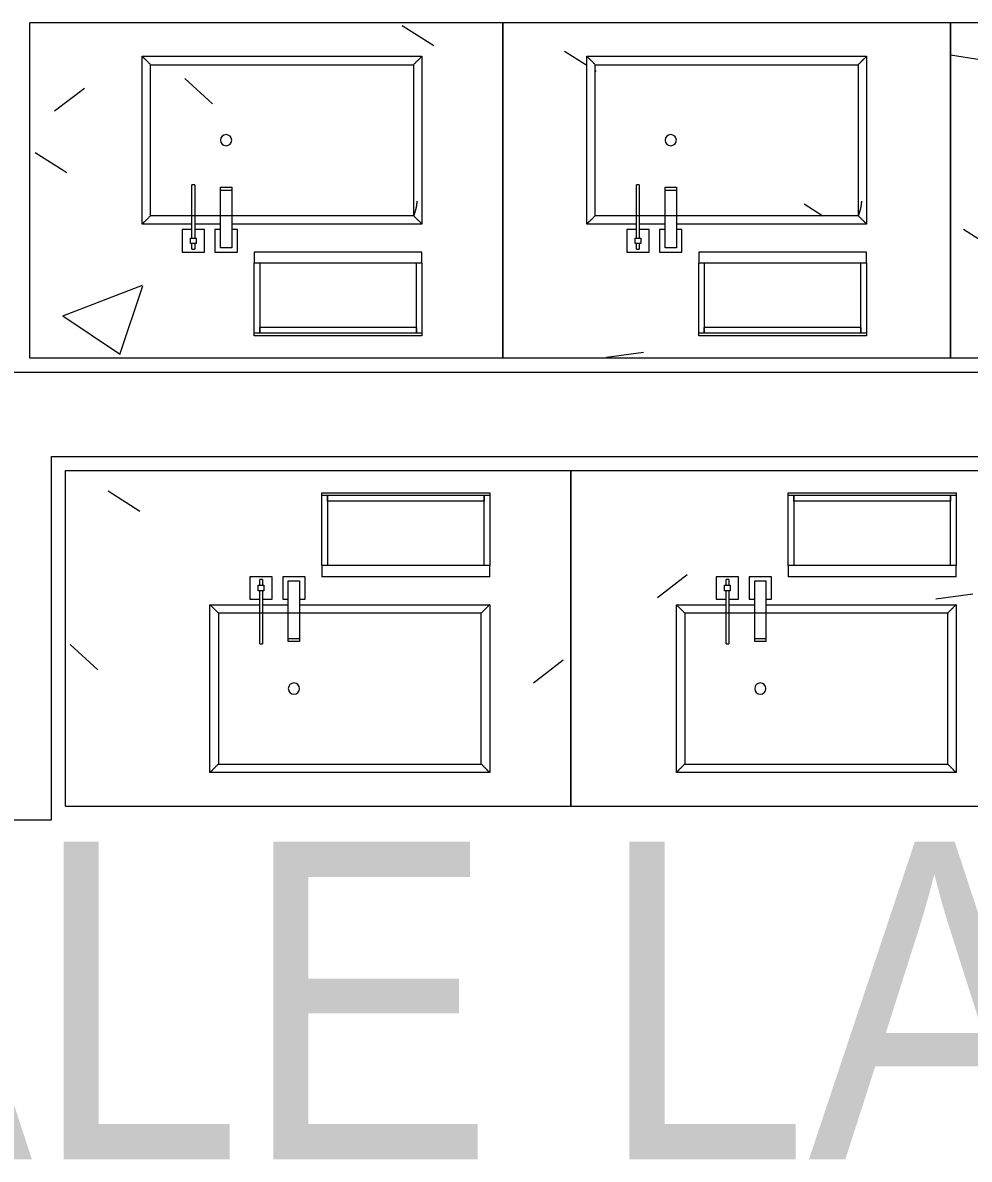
# Model space of a CAD drawing. Header units: millimetres. Extents: x 12827 to 178996, y -27589 to 73652.
# Drawn here: x 65188 to 66880, y 44951 to 46983 of the extents above; entities that cross this region are included whole.
import ezdxf

# ---------------------------------------------------------------- set-up
doc = ezdxf.new("R2010")
doc.units = ezdxf.units.MM
for name, color, linetype, lineweight in [('A-GENM', 13, 'Continuous', 20), ('A-WALL', 113, 'Continuous', 20), ('G-ANNO-TEXT', 231, 'Continuous', 5)]:
    doc.layers.add(name, color=color, linetype=linetype, lineweight=lineweight)
doc.styles.add('Swis721 BT_2', font='swiss.ttf', dxfattribs={"width": 0.85, "height": 567.642527})
pattern_1 = [(50, (-65651.5, -46383), (1457.472, -127.512), [152.4, -1676.4]), (355, (-65651.5, -46383), (-281.942, 1528.454), [121.92, -1341.12]), (100.451, (-65530, -46393.7), (1175.54, 1400.933), [129.52, -1424.72]), (46.184, (-65651.5, -45976.6), (2168.632, -336.34), [228.6, -2514.6]), (96.636, (-65470.8, -46004.7), (1899.22, 1979.42), [194.28, -2137.08]), (351.184, (-65651.5, -45976.6), (1899.24, 1979.4), [182.88, -2011.68]), (21, (-65448.3, -46078.2), (1212.915, -818.121), [152.4, -1676.4]), (326, (-65448.3, -46078.2), (494.417, 1473.504), [121.92, -1341.12]), (71.451, (-65347.2, -46146.4), (1707.337, 655.37), [129.52, -1424.72]), (37.5, (-65651.5, -46383.04), (24.7094, 676.4402), [67.056, -1257.808, 67.056, -2640.584]), (37.5, (-65651.5, -46383.04), (24.7094, 676.4402), [-1391.92, -1294.384, 67.056, -1279.144]), (7.5, (-65651.5, -46383.04), (534.558, 801.444), [67.056, -709.168, 67.056, -1740.408]), (7.5, (-65651.5, -46383.04), (534.558, 801.444), [-843.28, -1227.328, 67.056, -446.024]), (327.5, (-66104.65, -46383.04), (1084.7275, -45.8312), [67.056, -440.944, 67.056, -3621.024]), (327.5, (-66104.65, -46383.04), (1084.7275, -45.8312), [-575.056, -1517.904, 67.056, -2036.064]), (317.5, (-66307.85, -46383), (1185.035, 203.414), [67.056, -593.344, 67.056, -2479.04]), (317.5, (-66307.85, -46383), (1185.035, 203.414), [-727.456, -985.52, 67.056, -1426.464])]
pattern_2 = [(50, (-66446.3, -46383), (1457.472, -127.512), [152.4, -1676.4]), (355, (-66446.3, -46383), (-281.942, 1528.454), [121.92, -1341.12]), (100.451, (-66324.8, -46393.7), (1175.54, 1400.933), [129.52, -1424.72]), (46.184, (-66446.3, -45976.6), (2168.632, -336.34), [228.6, -2514.6]), (96.636, (-66265.6, -46004.7), (1899.22, 1979.42), [194.28, -2137.08]), (351.184, (-66446.3, -45976.6), (1899.24, 1979.4), [182.88, -2011.68]), (21, (-66243.1, -46078.2), (1212.915, -818.121), [152.4, -1676.4]), (326, (-66243.1, -46078.2), (494.417, 1473.504), [121.92, -1341.12]), (71.451, (-66142, -46146.4), (1707.337, 655.37), [129.52, -1424.72]), (37.5, (-66446.3, -46383.04), (24.7094, 676.4402), [67.056, -1257.808, 67.056, -2640.584]), (37.5, (-66446.3, -46383.04), (24.7094, 676.4402), [-1391.92, -1294.384, 67.056, -1279.144]), (7.5, (-66446.3, -46383.04), (534.558, 801.444), [67.056, -709.168, 67.056, -1740.408]), (7.5, (-66446.3, -46383.04), (534.558, 801.444), [-843.28, -1227.328, 67.056, -446.024]), (327.5, (-66899.43, -46383.04), (1084.7275, -45.8312), [67.056, -440.944, 67.056, -3621.024]), (327.5, (-66899.43, -46383.04), (1084.7275, -45.8312), [-575.056, -1517.904, 67.056, -2036.064]), (317.5, (-67102.6, -46383), (1185.035, 203.414), [67.056, -593.344, 67.056, -2479.04]), (317.5, (-67102.6, -46383), (1185.035, 203.414), [-727.456, -985.52, 67.056, -1426.464])]
pattern_3 = [(50, (-67246.3, -46383), (1457.472, -127.512), [152.4, -1676.4]), (355, (-67246.3, -46383), (-281.942, 1528.454), [121.92, -1341.12]), (100.451, (-67124.8, -46393.7), (1175.54, 1400.933), [129.52, -1424.72]), (46.184, (-67246.3, -45976.6), (2168.632, -336.34), [228.6, -2514.6]), (96.636, (-67065.6, -46004.7), (1899.22, 1979.42), [194.28, -2137.08]), (351.184, (-67246.3, -45976.6), (1899.24, 1979.4), [182.88, -2011.68]), (21, (-67043.1, -46078.2), (1212.915, -818.121), [152.4, -1676.4]), (326, (-67043.1, -46078.2), (494.417, 1473.504), [121.92, -1341.12]), (71.451, (-66942, -46146.4), (1707.337, 655.37), [129.52, -1424.72]), (37.5, (-67246.3, -46383.04), (24.7094, 676.4402), [67.056, -1257.808, 67.056, -2640.584]), (37.5, (-67246.3, -46383.04), (24.7094, 676.4402), [-1391.92, -1294.384, 67.056, -1279.144]), (7.5, (-67246.3, -46383.04), (534.558, 801.444), [67.056, -709.168, 67.056, -1740.408]), (7.5, (-67246.3, -46383.04), (534.558, 801.444), [-843.28, -1227.328, 67.056, -446.024]), (327.5, (-67699.43, -46383.04), (1084.7275, -45.8312), [67.056, -440.944, 67.056, -3621.024]), (327.5, (-67699.43, -46383.04), (1084.7275, -45.8312), [-575.056, -1517.904, 67.056, -2036.064]), (317.5, (-67902.6, -46383), (1185.035, 203.414), [67.056, -593.344, 67.056, -2479.04]), (317.5, (-67902.6, -46383), (1185.035, 203.414), [-727.456, -985.52, 67.056, -1426.464])]

# ---------------------------------------------------------------- blocks, each defined once
blk = doc.blocks.new('FP_79-Copy of 1_F')
at = {"layer": 'A-GENM', "color": 255, "lineweight": 9}
for p, q in [((238.5, 264), (238.7, 264.4)), ((238.7, 264.4), (238.8, 264.8)), ((238.8, 264.8), (238.9, 265.2)), ((238.9, 265.2), (239, 265.6)), ((239, 265.6), (239.1, 266)), ((239.1, 266), (239.2, 266.4)), ((239.2, 266.4), (239.3, 266.8)), ((239.3, 266.8), (239.4, 267.2)), ((239.4, 267.2), (239.5, 267.6)), ((239.5, 267.6), (239.6, 268)), ((239.6, 268), (239.7, 268.4)), ((239.7, 268.4), (239.8, 268.8)), ((239.8, 268.8), (239.9, 269.2)), ((239.9, 269.2), (240, 269.6)), ((240, 269.6), (240.1, 270)), ((240.1, 270), (240.2, 270.4)), ((240.2, 270.4), (240.3, 270.8)), ((240.3, 271.3), (240.4, 271.7)), ((240.3, 270.8), (240.3, 271.3)), ((240.4, 271.7), (240.5, 272.1)), ((240.5, 272.1), (240.6, 272.5)), ((240.6, 272.9), (240.7, 273.3)), ((240.6, 272.5), (240.6, 272.9)), ((240.7, 273.7), (240.8, 274.1)), ((240.7, 273.3), (240.7, 273.7)), ((240.8, 274.1), (240.9, 274.5)), ((240.9, 274.9), (241, 275.3)), ((240.9, 274.5), (240.9, 274.9)), ((241, 276.1), (241.1, 276.5)), ((241, 275.7), (241, 276.1)), ((241, 275.3), (241, 275.7)), ((241.1, 276.9), (241.2, 277.3)), ((241.1, 276.5), (241.1, 276.9)), ((241.2, 278.5), (241.3, 279)), ((241.2, 278.1), (241.2, 278.5)), ((241.2, 277.7), (241.2, 278.1)), ((241.2, 277.3), (241.2, 277.7)), ((241.3, 280.6), (241.3, 281)), ((241.3, 280.2), (241.3, 280.6)), ((241.3, 279.8), (241.3, 280.2)), ((241.3, 279.4), (241.3, 279.8)), ((241.3, 279), (241.3, 279.4)), ((235.3, 254.2), (235.5, 254.6)), ((235.5, 254.6), (235.6, 255)), ((235.6, 255), (235.8, 255.4)), ((235.8, 255.4), (235.9, 255.9)), ((235.9, 255.9), (236, 256.3)), ((236, 256.3), (236.2, 256.7)), ((236.2, 256.7), (236.3, 257.1)), ((236.3, 257.1), (236.5, 257.5)), ((236.5, 257.5), (236.6, 257.9)), ((236.6, 257.9), (236.7, 258.3)), ((236.7, 258.3), (236.9, 258.7)), ((236.9, 258.7), (237, 259.1)), ((237, 259.1), (237.1, 259.5)), ((237.1, 259.5), (237.3, 259.9)), ((237.3, 259.9), (237.4, 260.3)), ((237.4, 260.3), (237.5, 260.7)), ((237.5, 260.7), (237.7, 261.1)), ((237.7, 261.1), (237.8, 261.5)), ((237.8, 261.5), (237.9, 261.9)), ((237.9, 261.9), (238.1, 262.3)), ((238.1, 262.3), (238.2, 262.7)), ((238.2, 262.7), (238.3, 263.1)), ((238.3, 263.1), (238.4, 263.6)), ((238.4, 263.6), (238.5, 264))]:
    blk.add_line(p, q, dxfattribs=at)
blk = doc.blocks.new('DLN_Counter _ Cabinet - DLN_Counter _ Cabinet-15606103-Copy of 1_F')
at = {"layer": 'A-GENM', "lineweight": 9}
h = blk.add_hatch(dxfattribs=at)
h.set_pattern_fill('FP_11', color=255, style=0, pattern_type=2)
h.set_pattern_definition(pattern_1)
h.paths.add_polyline_path([(-300.2, 0), (394.8, 0), (394.8, 600), (-451.1, 600), (-451.1, 0)], flags=0)
h.paths.add_polyline_path([(120.4, 40), (-50, 40), (-50, 190), (250, 190), (250, 40)], flags=0)
h.paths.add_polyline_path([(-138.7, 190), (-178.7, 190), (-178.7, 230), (-161.2, 230), (-161.2, 240), (-250, 240), (-250, 540), (250, 540), (250, 240), (-90, 240), (-90, 230), (-80, 230), (-80, 190), (-120, 190), (-120, 230), (-110, 230), (-110, 240), (-156.2, 240), (-156.2, 230), (-138.7, 230), (-138.7, 212.2)], flags=0)
h = blk.add_hatch(dxfattribs=at)
h.set_pattern_fill('FP_11', color=255, style=0, pattern_type=2)
h.set_pattern_definition(pattern_1)
h.paths.add_polyline_path([(-161.2, 255), (-161.2, 310), (-156.2, 310), (-156.2, 255), (-110, 255), (-110, 306), (-90, 306), (-90, 255), (235, 255), (235, 525), (-235, 525), (-235, 255)], flags=0)
h.paths.add_polyline_path([(-100, 380), (-107.1, 382.9), (-110, 390), (-107.1, 397.1), (-100, 400), (-92.9, 397.1), (-90, 390), (-92.9, 382.9), (-97.4, 380.3)], flags=0)
for p, q in [((-451.1, 0), (-451.1, 600)), ((394.8, 600), (-451.1, 600)), ((394.8, 600), (394.8, 0)), ((-250, 540), (250, 540)), ((-250, 240), (-250, 540)), ((250, 540), (250, 240)), ((-235, 255), (-235, 525)), ((-235, 525), (235, 525)), ((235, 525), (235, 255)), ((-161.2, 215), (-161.2, 310)), ((-156.2, 310), (-161.2, 310)), ((-156.2, 310), (-156.2, 215)), ((-110, 300.9), (-110, 306)), ((-110, 306), (-90, 306)), ((-90, 306), (-90, 300.9)), ((-110, 197.5), (-110, 300.9)), ((-110, 300.9), (-90, 300.9)), ((-90, 300.9), (-90, 197.5)), ((235, 255), (-235, 255)), ((-161.2, 240), (-250, 240)), ((-161.2, 230), (-178.7, 230)), ((-178.7, 230), (-178.7, 190)), ((-110, 240), (-156.2, 240)), ((-138.7, 230), (-156.2, 230)), ((-138.7, 190), (-138.7, 230)), ((-110, 230), (-120, 230)), ((-120, 230), (-120, 190)), ((250, 240), (-90, 240)), ((-80, 230), (-90, 230)), ((-80, 190), (-80, 230)), ((-163.7, 205), (-163.7, 215)), ((-163.7, 215), (-153.7, 215)), ((-153.7, 205), (-163.7, 205)), ((-161.2, 195), (-161.2, 205)), ((-156.2, 205), (-156.2, 195)), ((-153.7, 215), (-153.7, 205)), ((-178.7, 190), (-138.7, 190)), ((-161.2, 195), (-156.2, 195)), ((-120, 190), (-80, 190)), ((-90, 197.5), (-110, 197.5)), ((-50, 190), (-50, 170)), ((250, 190), (-50, 190)), ((250, 170), (250, 190)), ((250, 170), (-50, 170)), ((-50, 45), (-50, 170)), ((-40, 170), (-50, 170)), ((-40, 170), (-40, 45)), ((240, 45), (240, 170)), ((250, 170), (240, 170)), ((250, 170), (250, 45)), ((-40, 45), (-50, 45)), ((-50, 40), (-50, 45)), ((-40, 45), (-40, 55)), ((240, 55), (-40, 55)), ((240, 45), (-40, 45)), ((240, 55), (240, 45)), ((250, 45), (240, 45)), ((250, 45), (250, 40)), ((250, 40), (-50, 40)), ((394.8, 0), (-451.1, 0))]:
    blk.add_line(p, q, dxfattribs=at)
for start, end in [(0, 180), (180, 360)]:
    blk.add_arc((-100, 390), 10, start, end, dxfattribs=at)
for points, knots in [([(-250, 540), (-250, 540), (-249.7, 539.7), (-248.9, 538.9), (-248, 538), (-247.1, 537.1), (-246.3, 536.3), (-245.4, 535.4), (-244.4, 534.4), (-243.3, 533.3), (-242.2, 532.2), (-240.8, 530.8), (-238.3, 528.3), (-236.3, 526.3), (-235, 525)], [-1, -1, -1, -1, -0.833333, -0.75, -0.666667, -0.583333, -0.541667, -0.5, -0.416667, -0.375, -0.333333, -0.25, -0.166667, 0, 0, 0, 0]), ([(235, 525), (236.3, 526.3), (238.3, 528.3), (240.8, 530.8), (242.2, 532.2), (243.3, 533.3), (244.4, 534.4), (245.4, 535.4), (246.3, 536.3), (247.1, 537.1), (248, 538), (248.9, 538.9), (249.7, 539.7), (250, 540), (250, 540)], [0, 0, 0, 0, 0.166667, 0.25, 0.333333, 0.375, 0.416667, 0.5, 0.541667, 0.583333, 0.666667, 0.75, 0.833333, 1, 1, 1, 1]), ([(-235, 255), (-236.3, 253.7), (-238.3, 251.7), (-240.8, 249.2), (-242.2, 247.8), (-243.3, 246.7), (-244.4, 245.6), (-245.4, 244.6), (-246.3, 243.7), (-247.1, 242.9), (-248, 242), (-248.9, 241.1), (-249.7, 240.3), (-250, 240), (-250, 240)], [0, 0, 0, 0, 0.166667, 0.25, 0.333333, 0.375, 0.416667, 0.5, 0.541667, 0.583333, 0.666667, 0.75, 0.833333, 1, 1, 1, 1]), ([(235, 255), (236.3, 253.7), (238.3, 251.7), (240.8, 249.2), (242.2, 247.8), (243.3, 246.7), (244.4, 245.6), (245.4, 244.6), (246.3, 243.7), (247.1, 242.9), (248, 242), (248.9, 241.1), (249.7, 240.3), (250, 240), (250, 240)], [0, 0, 0, 0, 0.166667, 0.25, 0.333333, 0.375, 0.416667, 0.5, 0.541667, 0.583333, 0.666667, 0.75, 0.833333, 1, 1, 1, 1])]:
    blk.add_open_spline(points, degree=3, knots=knots, dxfattribs=at)
blk.add_blockref('FP_79-Copy of 1_F', (0, 0), dxfattribs=at)
blk = doc.blocks.new('FP_80-Copy of 1_F')
at = {"layer": 'A-GENM', "color": 255, "lineweight": 9}
for p, q in [((238.5, 264), (238.7, 264.4)), ((238.7, 264.4), (238.8, 264.8)), ((238.8, 264.8), (238.9, 265.2)), ((238.9, 265.2), (239, 265.6)), ((239, 265.6), (239.1, 266)), ((239.1, 266), (239.2, 266.4)), ((239.2, 266.4), (239.3, 266.8)), ((239.3, 266.8), (239.4, 267.2)), ((239.4, 267.2), (239.5, 267.6)), ((239.5, 267.6), (239.6, 268)), ((239.6, 268), (239.7, 268.4)), ((239.7, 268.4), (239.8, 268.9)), ((239.8, 268.9), (239.9, 269.3)), ((239.9, 269.3), (240, 269.7)), ((240, 269.7), (240.1, 270.1)), ((240.1, 270.1), (240.2, 270.5)), ((240.2, 270.5), (240.3, 270.9)), ((240.3, 271.3), (240.4, 271.7)), ((240.3, 270.9), (240.3, 271.3)), ((240.4, 271.7), (240.5, 272.1)), ((240.5, 272.1), (240.6, 272.5)), ((240.6, 272.9), (240.7, 273.3)), ((240.6, 272.5), (240.6, 272.9)), ((240.7, 273.7), (240.8, 274.1)), ((240.7, 273.3), (240.7, 273.7)), ((240.8, 274.1), (240.9, 274.5)), ((240.9, 274.9), (241, 275.3)), ((240.9, 274.5), (240.9, 274.9)), ((241, 276.2), (241.1, 276.6)), ((241, 275.7), (241, 276.2)), ((241, 275.3), (241, 275.7)), ((241.1, 277), (241.2, 277.4)), ((241.1, 276.6), (241.1, 277)), ((241.2, 278.6), (241.3, 279)), ((241.2, 278.2), (241.2, 278.6)), ((241.2, 277.8), (241.2, 278.2)), ((241.2, 277.4), (241.2, 277.8)), ((241.3, 280.6), (241.3, 281)), ((241.3, 280.2), (241.3, 280.6)), ((241.3, 279.8), (241.3, 280.2)), ((241.3, 279.4), (241.3, 279.8)), ((241.3, 279), (241.3, 279.4)), ((235.3, 254.2), (235.5, 254.7)), ((235.5, 254.7), (235.6, 255.1)), ((235.6, 255.1), (235.7, 255.5)), ((235.7, 255.5), (235.9, 255.9)), ((235.9, 255.9), (236, 256.3)), ((236, 256.3), (236.2, 256.7)), ((236.2, 256.7), (236.3, 257.1)), ((236.3, 257.1), (236.5, 257.5)), ((236.5, 257.5), (236.6, 257.9)), ((236.6, 257.9), (236.7, 258.3)), ((236.7, 258.3), (236.9, 258.7)), ((236.9, 258.7), (237, 259.1)), ((237, 259.1), (237.1, 259.5)), ((237.1, 259.5), (237.3, 259.9)), ((237.3, 259.9), (237.4, 260.3)), ((237.4, 260.3), (237.5, 260.7)), ((237.5, 260.7), (237.7, 261.1)), ((237.7, 261.1), (237.8, 261.6)), ((237.8, 261.6), (237.9, 262)), ((237.9, 262), (238.1, 262.4)), ((238.1, 262.4), (238.2, 262.8)), ((238.2, 262.8), (238.3, 263.2)), ((238.3, 263.2), (238.4, 263.6)), ((238.4, 263.6), (238.5, 264))]:
    blk.add_line(p, q, dxfattribs=at)
blk = doc.blocks.new('DLN_Counter _ Cabinet - DLN_Counter _ Cabinet-15606104-Copy of 1_F')
at = {"layer": 'A-GENM', "lineweight": 9}
h = blk.add_hatch(dxfattribs=at)
h.set_pattern_fill('FP_12', color=255, style=0, pattern_type=2)
h.set_pattern_definition(pattern_2)
h.paths.add_polyline_path([(400, 0), (400, 600), (-400, 600), (-400, 0), (166.7, 0)], flags=0)
h.paths.add_polyline_path([(250, 40), (-50, 40), (-50, 190), (250, 190), (250, 45)], flags=0)
h.paths.add_polyline_path([(-178.7, 190), (-178.7, 230), (-161.2, 230), (-161.2, 240), (-250, 240), (-250, 540), (250, 540), (250, 240), (-90, 240), (-90, 230), (-80, 230), (-80, 190), (-120, 190), (-120, 230), (-110, 230), (-110, 240), (-156.2, 240), (-156.2, 230), (-138.7, 230), (-138.7, 190)], flags=0)
h = blk.add_hatch(dxfattribs=at)
h.set_pattern_fill('FP_12', color=255, style=0, pattern_type=2)
h.set_pattern_definition(pattern_2)
h.paths.add_polyline_path([(-161.2, 255), (-161.2, 310), (-156.2, 310), (-156.2, 255), (-110, 255), (-110, 306), (-90, 306), (-90, 255), (235, 255), (235, 525), (-235, 525), (-235, 255)], flags=0)
h.paths.add_polyline_path([(-100, 380), (-107.1, 382.9), (-110, 390), (-107.1, 397.1), (-100, 400), (-92.9, 397.1), (-90, 390), (-92.9, 382.9), (-97.4, 380.3)], flags=0)
for p, q in [((-400, 0), (-400, 600)), ((400, 600), (-400, 600)), ((400, 600), (400, 0)), ((-250, 540), (250, 540)), ((-250, 240), (-250, 540)), ((250, 540), (250, 240)), ((-235, 255), (-235, 525)), ((-235, 525), (235, 525)), ((235, 525), (235, 255)), ((-161.2, 215), (-161.2, 310)), ((-156.2, 310), (-161.2, 310)), ((-156.2, 310), (-156.2, 215)), ((-110, 300.9), (-110, 306)), ((-110, 306), (-90, 306)), ((-90, 306), (-90, 300.9)), ((-110, 197.5), (-110, 300.9)), ((-110, 300.9), (-90, 300.9)), ((-90, 300.9), (-90, 197.5)), ((235, 255), (-235, 255)), ((-161.2, 240), (-250, 240)), ((-161.2, 230), (-178.7, 230)), ((-178.7, 230), (-178.7, 190)), ((-110, 240), (-156.2, 240)), ((-138.7, 230), (-156.2, 230)), ((-138.7, 190), (-138.7, 230)), ((-110, 230), (-120, 230)), ((-120, 230), (-120, 190)), ((250, 240), (-90, 240)), ((-80, 230), (-90, 230)), ((-80, 190), (-80, 230)), ((-163.7, 205), (-163.7, 215)), ((-163.7, 215), (-153.7, 215)), ((-153.7, 205), (-163.7, 205)), ((-161.2, 195), (-161.2, 205)), ((-156.2, 205), (-156.2, 195)), ((-153.7, 215), (-153.7, 205)), ((-178.7, 190), (-138.7, 190)), ((-161.2, 195), (-156.2, 195)), ((-120, 190), (-80, 190)), ((-90, 197.5), (-110, 197.5)), ((-50, 190), (-50, 170)), ((250, 190), (-50, 190)), ((250, 170), (250, 190)), ((250, 170), (-50, 170)), ((-50, 45), (-50, 170)), ((-40, 170), (-50, 170)), ((-40, 170), (-40, 45)), ((240, 45), (240, 170)), ((250, 170), (240, 170)), ((250, 170), (250, 45)), ((-40, 45), (-50, 45)), ((-50, 40), (-50, 45)), ((-40, 45), (-40, 55)), ((240, 55), (-40, 55)), ((240, 45), (-40, 45)), ((240, 55), (240, 45)), ((250, 45), (240, 45)), ((250, 45), (250, 40)), ((250, 40), (-50, 40)), ((400, 0), (-400, 0))]:
    blk.add_line(p, q, dxfattribs=at)
for start, end in [(0, 180), (180, 360)]:
    blk.add_arc((-100, 390), 10, start, end, dxfattribs=at)
for points, knots in [([(-250, 540), (-250, 540), (-249.7, 539.7), (-248.9, 538.9), (-248, 538), (-247.1, 537.1), (-246.3, 536.3), (-245.4, 535.4), (-244.4, 534.4), (-243.3, 533.3), (-242.2, 532.2), (-240.8, 530.8), (-238.3, 528.3), (-236.3, 526.3), (-235, 525)], [-1, -1, -1, -1, -0.833333, -0.75, -0.666667, -0.583333, -0.541667, -0.5, -0.416667, -0.375, -0.333333, -0.25, -0.166667, 0, 0, 0, 0]), ([(235, 525), (236.3, 526.3), (238.3, 528.3), (240.8, 530.8), (242.2, 532.2), (243.3, 533.3), (244.4, 534.4), (245.4, 535.4), (246.3, 536.3), (247.1, 537.1), (248, 538), (248.9, 538.9), (249.7, 539.7), (250, 540), (250, 540)], [0, 0, 0, 0, 0.166667, 0.25, 0.333333, 0.375, 0.416667, 0.5, 0.541667, 0.583333, 0.666667, 0.75, 0.833333, 1, 1, 1, 1]), ([(-235, 255), (-236.3, 253.7), (-238.3, 251.7), (-240.8, 249.2), (-242.2, 247.8), (-243.3, 246.7), (-244.4, 245.6), (-245.4, 244.6), (-246.3, 243.7), (-247.1, 242.9), (-248, 242), (-248.9, 241.1), (-249.7, 240.3), (-250, 240), (-250, 240)], [0, 0, 0, 0, 0.166667, 0.25, 0.333333, 0.375, 0.416667, 0.5, 0.541667, 0.583333, 0.666667, 0.75, 0.833333, 1, 1, 1, 1]), ([(235, 255), (236.3, 253.7), (238.3, 251.7), (240.8, 249.2), (242.2, 247.8), (243.3, 246.7), (244.4, 245.6), (245.4, 244.6), (246.3, 243.7), (247.1, 242.9), (248, 242), (248.9, 241.1), (249.7, 240.3), (250, 240), (250, 240)], [0, 0, 0, 0, 0.166667, 0.25, 0.333333, 0.375, 0.416667, 0.5, 0.541667, 0.583333, 0.666667, 0.75, 0.833333, 1, 1, 1, 1])]:
    blk.add_open_spline(points, degree=3, knots=knots, dxfattribs=at)
blk.add_blockref('FP_80-Copy of 1_F', (0, 0), dxfattribs=at)
blk = doc.blocks.new('FP_82-Copy of 1_F')
at = {"layer": 'A-GENM', "color": 255, "lineweight": 9}
for p, q in [((238.5, 264), (238.7, 264.4)), ((238.7, 264.4), (238.8, 264.8)), ((238.8, 264.8), (238.9, 265.2)), ((238.9, 265.2), (239, 265.6)), ((239, 265.6), (239.1, 266)), ((239.1, 266), (239.2, 266.4)), ((239.2, 266.4), (239.3, 266.8)), ((239.3, 266.8), (239.4, 267.3)), ((239.4, 267.3), (239.5, 267.7)), ((239.5, 267.7), (239.6, 268.1)), ((239.6, 268.1), (239.7, 268.5)), ((239.7, 268.5), (239.8, 268.9)), ((239.8, 268.9), (239.9, 269.3)), ((239.9, 269.3), (240, 269.7)), ((240, 269.7), (240.1, 270.1)), ((240.1, 270.1), (240.2, 270.5)), ((240.2, 270.5), (240.3, 270.9)), ((240.3, 271.3), (240.4, 271.7)), ((240.3, 270.9), (240.3, 271.3)), ((240.4, 271.7), (240.5, 272.1)), ((240.5, 272.5), (240.6, 272.9)), ((240.5, 272.1), (240.5, 272.5)), ((240.6, 272.9), (240.7, 273.3)), ((240.7, 273.7), (240.8, 274.2)), ((240.7, 273.3), (240.7, 273.7)), ((240.8, 274.2), (240.9, 274.6)), ((240.9, 275), (241, 275.4)), ((240.9, 274.6), (240.9, 275)), ((241, 276.2), (241.1, 276.6)), ((241, 275.8), (241, 276.2)), ((241, 275.4), (241, 275.8)), ((241.1, 277), (241.2, 277.4)), ((241.1, 276.6), (241.1, 277)), ((241.2, 278.6), (241.3, 279)), ((241.2, 278.2), (241.2, 278.6)), ((241.2, 277.8), (241.2, 278.2)), ((241.2, 277.4), (241.2, 277.8)), ((241.3, 280.6), (241.3, 281.1)), ((241.3, 280.2), (241.3, 280.6)), ((241.3, 279.8), (241.3, 280.2)), ((241.3, 279.4), (241.3, 279.8)), ((241.3, 279), (241.3, 279.4)), ((235.3, 254.3), (235.5, 254.7)), ((235.5, 254.7), (235.6, 255.1)), ((235.6, 255.1), (235.7, 255.5)), ((235.7, 255.5), (235.9, 255.9)), ((235.9, 255.9), (236, 256.3)), ((236, 256.3), (236.2, 256.7)), ((236.2, 256.7), (236.3, 257.1)), ((236.3, 257.1), (236.4, 257.5)), ((236.4, 257.5), (236.6, 257.9)), ((236.6, 257.9), (236.7, 258.3)), ((236.7, 258.3), (236.9, 258.7)), ((236.9, 258.7), (237, 259.1)), ((237, 259.1), (237.1, 259.5)), ((237.1, 259.5), (237.3, 259.9)), ((237.3, 259.9), (237.4, 260.4)), ((237.4, 260.4), (237.5, 260.8)), ((237.5, 260.8), (237.7, 261.2)), ((237.7, 261.2), (237.8, 261.6)), ((237.8, 261.6), (237.9, 262)), ((237.9, 262), (238.1, 262.4)), ((238.1, 262.4), (238.2, 262.8)), ((238.2, 262.8), (238.3, 263.2)), ((238.3, 263.2), (238.4, 263.6)), ((238.4, 263.6), (238.5, 264))]:
    blk.add_line(p, q, dxfattribs=at)
blk = doc.blocks.new('DLN_Counter _ Cabinet - DLN_Counter _ Cabinet-V81-Copy of 1_F')
at = {"layer": 'A-GENM', "lineweight": 9}
h = blk.add_hatch(dxfattribs=at)
h.set_pattern_fill('FP_13', color=255, style=0, pattern_type=2)
h.set_pattern_definition(pattern_3)
h.paths.add_polyline_path([(400, 0), (400, 600), (-400, 600), (-400, 0), (207.8, 0)], flags=0)
h.paths.add_polyline_path([(250, 40), (-50, 40), (-50, 190), (250, 190), (250, 45)], flags=0)
h.paths.add_polyline_path([(-178.7, 190), (-178.7, 230), (-161.2, 230), (-161.2, 240), (-250, 240), (-250, 540), (250, 540), (250, 240), (-90, 240), (-90, 230), (-80, 230), (-80, 190), (-120, 190), (-120, 230), (-110, 230), (-110, 240), (-156.2, 240), (-156.2, 230), (-138.7, 230), (-138.7, 190)], flags=0)
h = blk.add_hatch(dxfattribs=at)
h.set_pattern_fill('FP_13', color=255, style=0, pattern_type=2)
h.set_pattern_definition(pattern_3)
h.paths.add_polyline_path([(-235, 255), (-161.2, 255), (-161.2, 310), (-156.2, 310), (-156.2, 255), (-110, 255), (-110, 306), (-90, 306), (-90, 255), (235, 255), (235, 525), (-235, 525), (-235, 387.7)], flags=0)
h.paths.add_polyline_path([(-100, 380), (-107.1, 382.9), (-110, 390), (-107.1, 397.1), (-100, 400), (-92.9, 397.1), (-90, 390), (-92.9, 382.9), (-97.4, 380.3)], flags=0)
for p, q in [((-400, 0), (-400, 600)), ((400, 600), (-400, 600)), ((400, 600), (400, 0)), ((-250, 540), (250, 540)), ((-250, 240), (-250, 540)), ((250, 540), (250, 240)), ((-235, 255), (-235, 525)), ((-235, 525), (235, 525)), ((235, 525), (235, 255)), ((-161.2, 215), (-161.2, 310)), ((-156.2, 310), (-161.2, 310)), ((-156.2, 310), (-156.2, 215)), ((-110, 300.9), (-110, 306)), ((-110, 306), (-90, 306)), ((-90, 306), (-90, 300.9)), ((-110, 197.5), (-110, 300.9)), ((-110, 300.9), (-90, 300.9)), ((-90, 300.9), (-90, 197.5)), ((235, 255), (-235, 255)), ((-161.2, 240), (-250, 240)), ((-161.2, 230), (-178.7, 230)), ((-178.7, 230), (-178.7, 190)), ((-110, 240), (-156.2, 240)), ((-138.7, 230), (-156.2, 230)), ((-138.7, 190), (-138.7, 230)), ((-110, 230), (-120, 230)), ((-120, 230), (-120, 190)), ((250, 240), (-90, 240)), ((-80, 230), (-90, 230)), ((-80, 190), (-80, 230)), ((-163.7, 205), (-163.7, 215)), ((-163.7, 215), (-153.7, 215)), ((-153.7, 205), (-163.7, 205)), ((-161.2, 195), (-161.2, 205)), ((-156.2, 205), (-156.2, 195)), ((-153.7, 215), (-153.7, 205)), ((-178.7, 190), (-138.7, 190)), ((-161.2, 195), (-156.2, 195)), ((-120, 190), (-80, 190)), ((-90, 197.5), (-110, 197.5)), ((-50, 190), (-50, 170)), ((250, 190), (-50, 190)), ((250, 170), (250, 190)), ((250, 170), (-50, 170)), ((-50, 45), (-50, 170)), ((-40, 170), (-50, 170)), ((-40, 170), (-40, 45)), ((240, 45), (240, 170)), ((250, 170), (240, 170)), ((250, 170), (250, 45)), ((-40, 45), (-50, 45)), ((-50, 40), (-50, 45)), ((-40, 45), (-40, 55)), ((240, 55), (-40, 55)), ((240, 45), (-40, 45)), ((240, 55), (240, 45)), ((250, 45), (240, 45)), ((250, 45), (250, 40)), ((250, 40), (-50, 40)), ((400, 0), (-400, 0))]:
    blk.add_line(p, q, dxfattribs=at)
for start, end in [(0, 180), (180, 360)]:
    blk.add_arc((-100, 390), 10, start, end, dxfattribs=at)
for points, knots in [([(-250, 540), (-250, 540), (-249.7, 539.7), (-248.9, 538.9), (-248, 538), (-247.1, 537.1), (-246.3, 536.3), (-245.4, 535.4), (-244.4, 534.4), (-243.3, 533.3), (-242.2, 532.2), (-240.8, 530.8), (-238.3, 528.3), (-236.3, 526.3), (-235, 525)], [-1, -1, -1, -1, -0.833333, -0.75, -0.666667, -0.583333, -0.541667, -0.5, -0.416667, -0.375, -0.333333, -0.25, -0.166667, 0, 0, 0, 0]), ([(235, 525), (236.3, 526.3), (238.3, 528.3), (240.8, 530.8), (242.2, 532.2), (243.3, 533.3), (244.4, 534.4), (245.4, 535.4), (246.3, 536.3), (247.1, 537.1), (248, 538), (248.9, 538.9), (249.7, 539.7), (250, 540), (250, 540)], [0, 0, 0, 0, 0.166667, 0.25, 0.333333, 0.375, 0.416667, 0.5, 0.541667, 0.583333, 0.666667, 0.75, 0.833333, 1, 1, 1, 1]), ([(-235, 255), (-236.3, 253.7), (-238.3, 251.7), (-240.8, 249.2), (-242.2, 247.8), (-243.3, 246.7), (-244.4, 245.6), (-245.4, 244.6), (-246.3, 243.7), (-247.1, 242.9), (-248, 242), (-248.9, 241.1), (-249.7, 240.3), (-250, 240), (-250, 240)], [0, 0, 0, 0, 0.166667, 0.25, 0.333333, 0.375, 0.416667, 0.5, 0.541667, 0.583333, 0.666667, 0.75, 0.833333, 1, 1, 1, 1]), ([(235, 255), (236.3, 253.7), (238.3, 251.7), (240.8, 249.2), (242.2, 247.8), (243.3, 246.7), (244.4, 245.6), (245.4, 244.6), (246.3, 243.7), (247.1, 242.9), (248, 242), (248.9, 241.1), (249.7, 240.3), (250, 240), (250, 240)], [0, 0, 0, 0, 0.166667, 0.25, 0.333333, 0.375, 0.416667, 0.5, 0.541667, 0.583333, 0.666667, 0.75, 0.833333, 1, 1, 1, 1])]:
    blk.add_open_spline(points, degree=3, knots=knots, dxfattribs=at)
blk.add_blockref('FP_82-Copy of 1_F', (0, 0), dxfattribs=at)
blk = doc.blocks.new('DLN_Counter _ Cabinet - DLN_Counter _ Cabinet-16214350-Copy of 1_F')
at = {"layer": 'A-GENM', "lineweight": 9}
h = blk.add_hatch(dxfattribs=at)
h.set_pattern_fill('FP_15', color=255, style=0, pattern_type=2)
h.set_pattern_definition([(50, (-65772.6, -46182.5), (1457.472, -127.512), [152.4, -1676.4]), (355, (-65772.6, -46182.5), (-281.942, 1528.454), [121.92, -1341.12]), (100.451, (-65651.2, -46193.1), (1175.54, 1400.933), [129.52, -1424.72]), (46.184, (-65772.6, -45776), (2168.632, -336.34), [228.6, -2514.6]), (96.636, (-65592, -45804.1), (1899.22, 1979.42), [194.28, -2137.08]), (351.184, (-65772.6, -45776), (1899.24, 1979.4), [182.88, -2011.68]), (21, (-65569.4, -45877.7), (1212.915, -818.121), [152.4, -1676.4]), (326, (-65569.4, -45877.7), (494.417, 1473.504), [121.92, -1341.12]), (71.451, (-65468.4, -45945.9), (1707.337, 655.37), [129.52, -1424.72]), (37.5, (-65772.64, -46182.5), (24.7094, 676.4402), [67.056, -1257.808, 67.056, -2640.584]), (37.5, (-65772.64, -46182.5), (24.7094, 676.4402), [-1391.92, -1294.384, 67.056, -1279.144]), (7.5, (-65772.64, -46182.5), (534.558, 801.444), [67.056, -709.168, 67.056, -1740.408]), (7.5, (-65772.64, -46182.5), (534.558, 801.444), [-843.28, -1227.328, 67.056, -446.024]), (327.5, (-66225.8, -46182.5), (1084.7275, -45.8312), [67.056, -440.944, 67.056, -3621.024]), (327.5, (-66225.8, -46182.5), (1084.7275, -45.8312), [-575.056, -1517.904, 67.056, -2036.064]), (317.5, (-66429, -46182.5), (1185.035, 203.414), [67.056, -593.344, 67.056, -2479.04]), (317.5, (-66429, -46182.5), (1185.035, 203.414), [-727.456, -985.52, 67.056, -1426.464])])
h.paths.add_polyline_path([(-421.3, -600), (394.8, -600), (394.8, 0), (-508.3, 0), (-508.3, -600)], flags=0)
h.paths.add_polyline_path([(-0.7, -540), (-250, -540), (-250, -240), (-161.2, -240), (-161.2, -230), (-178.7, -230), (-178.7, -190), (-138.7, -190), (-138.7, -230), (-156.2, -230), (-156.2, -240), (-110, -240), (-110, -230), (-120, -230), (-120, -190), (-80, -190), (-80, -230), (-90, -230), (-90, -240), (250, -240), (250, -540)], flags=0)
h.paths.add_polyline_path([(-0.7, -190), (-50, -190), (-50, -40), (250, -40), (250, -190)], flags=0)
for p, q in [((-508.3, -600), (-508.3, 0)), ((-508.3, 0), (394.8, 0)), ((394.8, 0), (394.8, -600)), ((-50, -45), (-50, -40)), ((-50, -40), (250, -40)), ((250, -40), (250, -45)), ((-50, -170), (-50, -45)), ((-40, -45), (-50, -45)), ((-40, -45), (-40, -170)), ((-40, -55), (-40, -45)), ((240, -45), (-40, -45)), ((240, -55), (-40, -55)), ((240, -170), (240, -45)), ((250, -45), (240, -45)), ((240, -45), (240, -55)), ((250, -45), (250, -170)), ((-50, -170), (-50, -190)), ((250, -170), (-50, -170)), ((-40, -170), (-50, -170)), ((250, -170), (240, -170)), ((250, -190), (250, -170)), ((-138.7, -190), (-178.7, -190)), ((-178.7, -190), (-178.7, -230)), ((-161.2, -205), (-161.2, -195)), ((-156.2, -195), (-161.2, -195)), ((-156.2, -195), (-156.2, -205)), ((-138.7, -230), (-138.7, -190)), ((-80, -190), (-120, -190)), ((-120, -190), (-120, -230)), ((-110, -300.9), (-110, -197.5)), ((-110, -197.5), (-90, -197.5)), ((-90, -197.5), (-90, -300.9)), ((-80, -230), (-80, -190)), ((250, -190), (-50, -190)), ((-163.7, -215), (-163.7, -205)), ((-163.7, -205), (-153.7, -205)), ((-153.7, -215), (-163.7, -215)), ((-161.2, -310), (-161.2, -215)), ((-156.2, -215), (-156.2, -310)), ((-153.7, -205), (-153.7, -215)), ((-250, -540), (-250, -240)), ((-250, -240), (-161.2, -240)), ((-178.7, -230), (-161.2, -230)), ((-156.2, -230), (-138.7, -230)), ((-156.2, -240), (-110, -240)), ((-120, -230), (-110, -230)), ((-90, -230), (-80, -230)), ((-90, -240), (250, -240)), ((250, -240), (250, -540)), ((235, -255), (-235, -255)), ((-235, -255), (-235, -525)), ((235, -525), (235, -255)), ((-110, -306), (-110, -300.9)), ((-90, -300.9), (-110, -300.9)), ((-90, -300.9), (-90, -306)), ((-161.2, -310), (-156.2, -310)), ((-90, -306), (-110, -306)), ((-235, -525), (235, -525)), ((250, -540), (-250, -540)), ((-508.3, -600), (394.8, -600))]:
    blk.add_line(p, q, dxfattribs=at)
for start, end in [(0, 180), (180, 360)]:
    blk.add_arc((-100, -390), 10, start, end, dxfattribs=at)
for points, knots in [([(-250, -240), (-250, -240), (-249.7, -240.3), (-248.9, -241.1), (-248, -242), (-247.1, -242.9), (-246.3, -243.7), (-245.4, -244.6), (-244.2, -245.8), (-242.8, -247.2), (-241.6, -248.4), (-240.4, -249.6), (-238.3, -251.7), (-236.3, -253.7), (-235, -255)], [0, 0, 0, 0, 0.166667, 0.25, 0.333333, 0.416667, 0.458333, 0.5, 0.583333, 0.666667, 0.708333, 0.75, 0.833333, 1, 1, 1, 1]), ([(250, -240), (250, -240), (249.7, -240.3), (248.9, -241.1), (248, -242), (247.1, -242.9), (246.3, -243.7), (245.4, -244.6), (244.2, -245.8), (242.8, -247.2), (241.6, -248.4), (240.4, -249.6), (238.3, -251.7), (236.3, -253.7), (235, -255)], [0, 0, 0, 0, 0.166667, 0.25, 0.333333, 0.416667, 0.458333, 0.5, 0.583333, 0.666667, 0.708333, 0.75, 0.833333, 1, 1, 1, 1]), ([(-235, -525), (-236.3, -526.3), (-238.3, -528.3), (-240.8, -530.8), (-242.2, -532.2), (-243.3, -533.3), (-244.4, -534.4), (-245.4, -535.4), (-246.3, -536.3), (-247.1, -537.1), (-248, -538), (-248.9, -538.9), (-249.7, -539.7), (-250, -540), (-250, -540)], [-1, -1, -1, -1, -0.833333, -0.75, -0.666667, -0.625, -0.583333, -0.5, -0.458333, -0.416667, -0.333333, -0.25, -0.166667, 0, 0, 0, 0]), ([(250, -540), (250, -540), (249.7, -539.7), (248.9, -538.9), (248, -538), (247.1, -537.1), (246.3, -536.3), (245.4, -535.4), (244.2, -534.2), (242.8, -532.8), (241.6, -531.6), (240.4, -530.4), (238.3, -528.3), (236.3, -526.3), (235, -525)], [0, 0, 0, 0, 0.166667, 0.25, 0.333333, 0.416667, 0.458333, 0.5, 0.583333, 0.666667, 0.708333, 0.75, 0.833333, 1, 1, 1, 1])]:
    blk.add_open_spline(points, degree=3, knots=knots, dxfattribs=at)
blk = doc.blocks.new('DLN_Counter _ Cabinet - DLN_Counter _ Cabinet-16214406-Copy of 1_F')
at = {"layer": 'A-GENM', "lineweight": 9}
h = blk.add_hatch(dxfattribs=at)
h.set_pattern_fill('FP_16', color=255, style=0, pattern_type=2)
h.set_pattern_definition([(50, (-66606.3, -46182.5), (1457.472, -127.512), [152.4, -1676.4]), (355, (-66606.3, -46182.5), (-281.942, 1528.454), [121.92, -1341.12]), (100.451, (-66484.8, -46193.1), (1175.54, 1400.933), [129.52, -1424.72]), (46.184, (-66606.3, -45776), (2168.632, -336.34), [228.6, -2514.6]), (96.636, (-66425.6, -45804.1), (1899.22, 1979.42), [194.28, -2137.08]), (351.184, (-66606.3, -45776), (1899.24, 1979.4), [182.88, -2011.68]), (21, (-66403.1, -45877.7), (1212.915, -818.121), [152.4, -1676.4]), (326, (-66403.1, -45877.7), (494.417, 1473.504), [121.92, -1341.12]), (71.451, (-66302, -45945.9), (1707.337, 655.37), [129.52, -1424.72]), (37.5, (-66606.3, -46182.5), (24.7094, 676.4402), [67.056, -1257.808, 67.056, -2640.584]), (37.5, (-66606.3, -46182.5), (24.7094, 676.4402), [-1391.92, -1294.384, 67.056, -1279.144]), (7.5, (-66606.3, -46182.5), (534.558, 801.444), [67.056, -709.168, 67.056, -1740.408]), (7.5, (-66606.3, -46182.5), (534.558, 801.444), [-843.28, -1227.328, 67.056, -446.024]), (327.5, (-67059.43, -46182.5), (1084.7275, -45.8312), [67.056, -440.944, 67.056, -3621.024]), (327.5, (-67059.43, -46182.5), (1084.7275, -45.8312), [-575.056, -1517.904, 67.056, -2036.064]), (317.5, (-67262.6, -46182.5), (1185.035, 203.414), [67.056, -593.344, 67.056, -2479.04]), (317.5, (-67262.6, -46182.5), (1185.035, 203.414), [-727.456, -985.52, 67.056, -1426.464])])
h.paths.add_polyline_path([(6.7, -600), (400, -600), (400, 0), (-438.9, 0), (-438.9, -600), (-413.8, -600)], flags=0)
h.paths.add_polyline_path([(-250, -540), (-250, -240), (-161.2, -240), (-161.2, -230), (-178.7, -230), (-178.7, -190), (-138.7, -190), (-138.7, -230), (-156.2, -230), (-156.2, -240), (-110, -240), (-110, -230), (-120, -230), (-120, -190), (-80, -190), (-80, -230), (-90, -230), (-90, -240), (250, -240), (250, -540), (6.7, -540)], flags=0)
h.paths.add_polyline_path([(-50, -190), (-50, -40), (250, -40), (250, -190), (6.7, -190)], flags=0)
for p, q in [((-438.9, -600), (-438.9, 0)), ((-438.9, 0), (400, 0)), ((400, 0), (400, -600)), ((-50, -45), (-50, -40)), ((-50, -40), (250, -40)), ((250, -40), (250, -45)), ((-50, -170), (-50, -45)), ((-40, -45), (-50, -45)), ((-40, -45), (-40, -170)), ((-40, -55), (-40, -45)), ((240, -45), (-40, -45)), ((240, -55), (-40, -55)), ((240, -170), (240, -45)), ((250, -45), (240, -45)), ((240, -45), (240, -55)), ((250, -45), (250, -170)), ((-50, -170), (-50, -190)), ((250, -170), (-50, -170)), ((-40, -170), (-50, -170)), ((250, -170), (240, -170)), ((250, -190), (250, -170)), ((-138.7, -190), (-178.7, -190)), ((-178.7, -190), (-178.7, -230)), ((-161.2, -205), (-161.2, -195)), ((-156.2, -195), (-161.2, -195)), ((-156.2, -195), (-156.2, -205)), ((-138.7, -230), (-138.7, -190)), ((-80, -190), (-120, -190)), ((-120, -190), (-120, -230)), ((-110, -300.9), (-110, -197.5)), ((-110, -197.5), (-90, -197.5)), ((-90, -197.5), (-90, -300.9)), ((-80, -230), (-80, -190)), ((250, -190), (-50, -190)), ((-163.7, -215), (-163.7, -205)), ((-163.7, -205), (-153.7, -205)), ((-153.7, -215), (-163.7, -215)), ((-161.2, -310), (-161.2, -215)), ((-156.2, -215), (-156.2, -310)), ((-153.7, -205), (-153.7, -215)), ((-250, -540), (-250, -240)), ((-250, -240), (-161.2, -240)), ((-178.7, -230), (-161.2, -230)), ((-156.2, -230), (-138.7, -230)), ((-156.2, -240), (-110, -240)), ((-120, -230), (-110, -230)), ((-90, -230), (-80, -230)), ((-90, -240), (250, -240)), ((250, -240), (250, -540)), ((235, -255), (-235, -255)), ((-235, -255), (-235, -525)), ((235, -525), (235, -255)), ((-110, -306), (-110, -300.9)), ((-90, -300.9), (-110, -300.9)), ((-90, -300.9), (-90, -306)), ((-161.2, -310), (-156.2, -310)), ((-90, -306), (-110, -306)), ((-235, -525), (235, -525)), ((250, -540), (-250, -540)), ((-438.9, -600), (400, -600))]:
    blk.add_line(p, q, dxfattribs=at)
for start, end in [(0, 180), (180, 360)]:
    blk.add_arc((-100, -390), 10, start, end, dxfattribs=at)
for points, knots in [([(-250, -240), (-250, -240), (-249.7, -240.3), (-248.9, -241.1), (-248, -242), (-247.1, -242.9), (-246.3, -243.7), (-245.4, -244.6), (-244.2, -245.8), (-242.8, -247.2), (-241.6, -248.4), (-240.4, -249.6), (-238.3, -251.7), (-236.3, -253.7), (-235, -255)], [0, 0, 0, 0, 0.166667, 0.25, 0.333333, 0.416667, 0.458333, 0.5, 0.583333, 0.666667, 0.708333, 0.75, 0.833333, 1, 1, 1, 1]), ([(250, -240), (250, -240), (249.7, -240.3), (248.9, -241.1), (248, -242), (247.1, -242.9), (246.3, -243.7), (245.4, -244.6), (244.2, -245.8), (242.8, -247.2), (241.6, -248.4), (240.4, -249.6), (238.3, -251.7), (236.3, -253.7), (235, -255)], [0, 0, 0, 0, 0.166667, 0.25, 0.333333, 0.416667, 0.458333, 0.5, 0.583333, 0.666667, 0.708333, 0.75, 0.833333, 1, 1, 1, 1]), ([(-235, -525), (-236.3, -526.3), (-238.3, -528.3), (-240.8, -530.8), (-242.2, -532.2), (-243.3, -533.3), (-244.4, -534.4), (-245.4, -535.4), (-246.3, -536.3), (-247.1, -537.1), (-248, -538), (-248.9, -538.9), (-249.7, -539.7), (-250, -540), (-250, -540)], [-1, -1, -1, -1, -0.833333, -0.75, -0.666667, -0.625, -0.583333, -0.5, -0.458333, -0.416667, -0.333333, -0.25, -0.166667, 0, 0, 0, 0]), ([(250, -540), (250, -540), (249.7, -539.7), (248.9, -538.9), (248, -538), (247.1, -537.1), (246.3, -536.3), (245.4, -535.4), (244.2, -534.2), (242.8, -532.8), (241.6, -531.6), (240.4, -530.4), (238.3, -528.3), (236.3, -526.3), (235, -525)], [0, 0, 0, 0, 0.166667, 0.25, 0.333333, 0.416667, 0.458333, 0.5, 0.583333, 0.666667, 0.708333, 0.75, 0.833333, 1, 1, 1, 1])]:
    blk.add_open_spline(points, degree=3, knots=knots, dxfattribs=at)

msp = doc.modelspace()

# ---------------------------------------------------------------- linework, layer by layer
at = {"layer": 'A-WALL'}
for p, q in [((68539.29296, 46357.48546), (64912.6263, 46357.48546)), ((65239.29296, 46207.48546), (67889.29296, 46207.48546)), ((65239.29296, 45557.48546), (65239.29296, 46207.48546)), ((63289.29296, 45557.48546), (65239.29296, 45557.48546))]:
    msp.add_line(p, q, dxfattribs=at)

# ---------------------------------------------------------------- block references
at = {"layer": 'A-GENM', "lineweight": 9}
for name, p in [('DLN_Counter _ Cabinet - DLN_Counter _ Cabinet-15606103-Copy of 1_F', (65651.51518, 46383.04154)), ('DLN_Counter _ Cabinet - DLN_Counter _ Cabinet-15606104-Copy of 1_F', (66446.29296, 46383.04154)), ('DLN_Counter _ Cabinet - DLN_Counter _ Cabinet-V81-Copy of 1_F', (67246.29296, 46383.04154)), ('DLN_Counter _ Cabinet - DLN_Counter _ Cabinet-16214350-Copy of 1_F', (65772.63665, 46182.48546)), ('DLN_Counter _ Cabinet - DLN_Counter _ Cabinet-16214406-Copy of 1_F', (66606.29296, 46182.48546))]:
    msp.add_blockref(name, p, dxfattribs=at)

# ---------------------------------------------------------------- texts
at = {"layer": 'G-ANNO-TEXT', "color": 7, "insert": (64194.60975, 45518.48083), "char_height": 567.642527, "width": 4010.4, "attachment_point": 1, "line_spacing_factor": 1.00667, "style": 'Swis721 BT_2'}
msp.add_mtext('MALE LAV.', dxfattribs=at)

doc.saveas('drawing.dxf')
